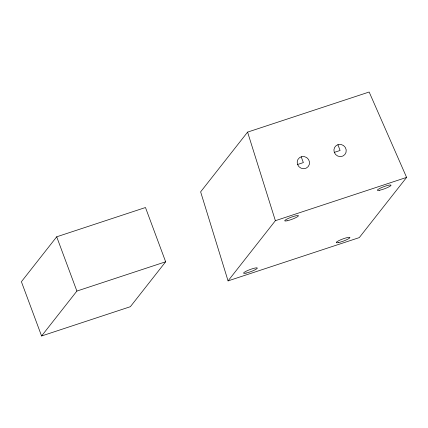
<?xml version="1.0" encoding="UTF-8"?>
<svg xmlns="http://www.w3.org/2000/svg" width="428" height="428" viewBox="0 0 428 428"><rect width="100%" height="100%" fill="white"/><g stroke="black" fill="none" stroke-linecap="round" stroke-linejoin="round"><path stroke-width="0.64" d="M56.705 236.802L21.4 281.72L41.58 335.985L130.353 306.705L165.652 261.786L145.472 207.521L56.705 236.802L76.885 291.067L41.58 335.985M247.587 132.118L200.636 191.851L228.065 280.891L359.29 237.604L406.6 177.406L369.161 92.015L247.587 132.118L275.375 220.693L228.065 280.891M297.567 164.502A6.276 6.024 38.2 0 0 308.128 166.674A6.276 6.024 38.2 0 0 304.378 156.6A6.276 6.024 38.2 0 0 297.567 164.502L303.356 162.592L301.194 156.776M334.284 152.389A6.276 6.024 38.2 0 0 344.845 154.561A6.276 6.024 38.2 0 0 341.1 144.493A6.276 6.024 38.2 0 0 334.284 152.389L340.078 150.479L337.911 144.664M275.375 220.693L406.6 177.406M76.885 291.067L165.652 261.786M245.977 273.107A7.324 1.107 -20.4 0 0 257.212 268.361A7.324 1.107 -20.4 0 0 248.181 270.298A7.324 1.107 -20.4 0 0 245.977 273.107M338.601 242.553A7.324 1.107 -20.4 0 0 349.837 237.808A7.324 1.107 -20.4 0 0 340.811 239.744A7.324 1.107 -20.4 0 0 338.601 242.553M287.102 220.784A7.324 1.107 -20.4 0 0 298.337 216.038A7.324 1.107 -20.4 0 0 289.307 217.975A7.324 1.107 -20.4 0 0 287.102 220.784M379.727 190.225A7.324 1.107 -20.4 0 0 390.962 185.479A7.324 1.107 -20.4 0 0 381.937 187.421A7.324 1.107 -20.4 0 0 379.727 190.225"/></g></svg>
